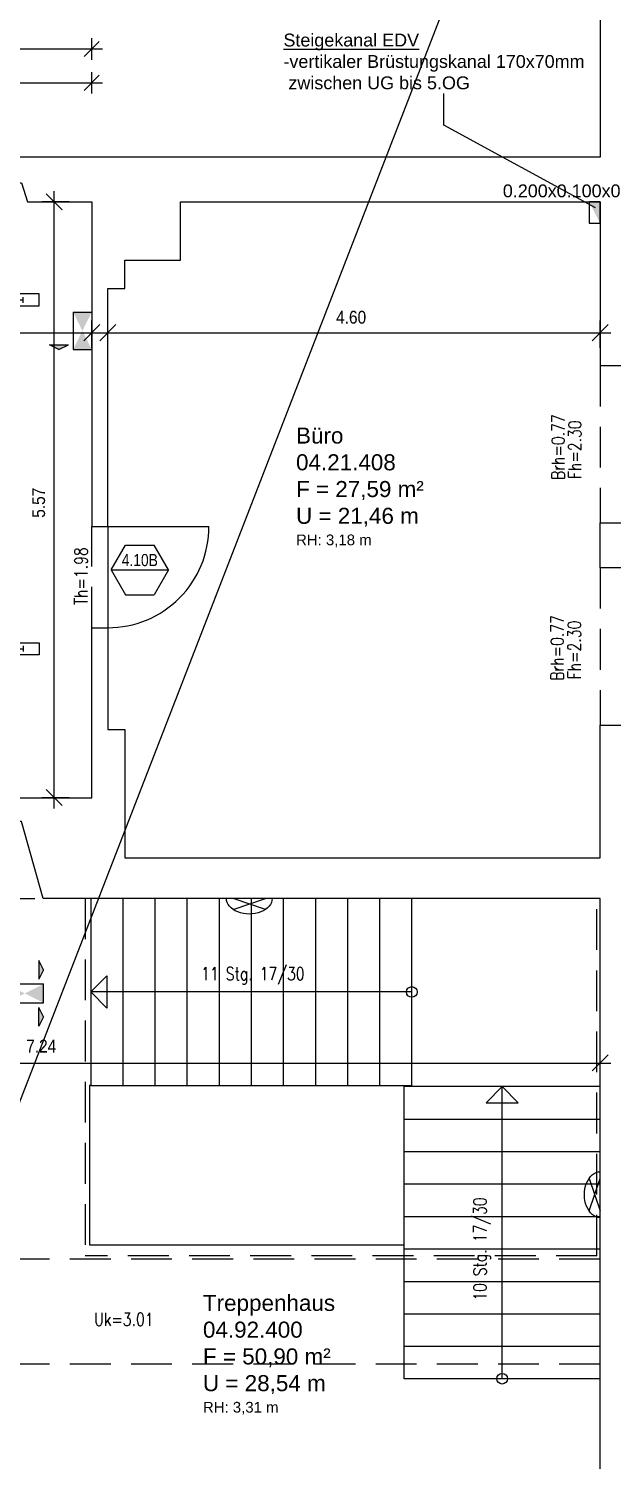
# Model space of a CAD drawing. Header units: metres. Extents: x -8 to 96, y -22 to 16.
# Drawn here: x 3.26 to 8.72, y -5.27 to 8.12 of the extents above; entities that cross this region are included whole.
import ezdxf
from ezdxf.enums import TextEntityAlignment as Align

# ---------------------------------------------------------------- set-up
doc = ezdxf.new("R2010")
doc.units = ezdxf.units.M
doc.header["$LTSCALE"] = 0.03
doc.linetypes.add('AUSGEZOGEN', pattern=[0])
doc.linetypes.add('STRICHLINIE', pattern=[19.05, 12.7, -6.35])
doc.layers.get('0').update_dxf_attribs({"linetype": 'CONTINUOUS'})
doc.layers.get('Defpoints').update_dxf_attribs({"linetype": 'CONTINUOUS'})
for name, color, linetype in [('A_bemaßung', 2, 'CONTINUOUS'), ('A_EINFÜGEPUNKT', 2, 'CONTINUOUS'), ('A_höhen', 3, 'CONTINUOUS'), ('A_NR_TÜR', 1, 'CONTINUOUS'), ('A_räume', 5, 'CONTINUOUS'), ('A_TECHNOLOGIE', 7, 'CONTINUOUS'), ('A_treppe', 3, 'CONTINUOUS'), ('A_Tuernummern', 1, 'CONTINUOUS'), ('A_TXT-TUER', 1, 'CONTINUOUS'), ('A_türen', 9, 'CONTINUOUS'), ('A_verdeckt', 8, 'STRICHLINIE'), ('A_wände', 6, 'CONTINUOUS'), ('CKMA0002', 7, 'CONTINUOUS'), ('E__DURCHBR', 2, 'CONTINUOUS'), ('E__LEUCHTEN', 6, 'AUSGEZOGEN'), ('E__VERSYS', 2, 'AUSGEZOGEN')]:
    doc.layers.add(name, color=color, linetype=linetype)
doc.styles.add('arial-n', font='ARIALN.TTF')
doc.styles.add('BOLDSIMP_FNT', font='TXT', dxfattribs={"height": 1})
doc.styles.add('NORM', font='simplex.shx', dxfattribs={"width": 0.7, "bigfont": 'bigfont.shx'})
doc.styles.add('PITSIMP8', font='PITSIMP8.SHX')
doc.styles.add('SIMPLEX', font='simplex.shx', dxfattribs={"height": 0.1})
doc.styles.get("Standard").update_dxf_attribs({"font": 'ARIAL.TTF', "height": 1})
doc.dimstyles.get("Standard").update_dxf_attribs({"dimtxt": 0.18, "dimasz": 0.18, "dimexe": 0.18, "dimexo": 0.0625, "dimgap": 0.09, "dimtad": 0, "dimtih": 1, "dimtoh": 1, "dimzin": 0, "dimdsep": 46, "dimlunit": 3, "dimtxsty": 'Standard', "dimcen": 0.09, "dimadec": 0, "dimazin": 0, "dimtfac": 1, "dimtofl": 0, "dimtmove": 2, "dimatfit": 3, "dimfxl": 1, "dimtolj": 1, "dimtzin": 0, "dimarcsym": 0})

# ---------------------------------------------------------------- blocks, each defined once
blk = doc.blocks.new('SLASH1')
at = {"layer": 'A_bemaßung', "color": 2, "linetype": 'Continuous'}
for p, q in [((0.07663, 0.07663), (-0.07319, -0.07319)), ((0, -0.14068), (0, 0.11466))]:
    blk.add_line(p, q, dxfattribs=at)
blk = doc.blocks.new('DIMCROSS')
at = {"color": 0, "linetype": 'ByBlock'}
blk.add_line((-1, 0), (1, 0), dxfattribs=at)
at = {"linetype": 'ByBlock'}
blk.add_line((-0.707107, -0.707107), (0.707107, 0.707107), dxfattribs=at)
blk = doc.blocks.new('*D19')
at = {"layer": 'CKMA0002', "color": 1, "linetype": 'Continuous', "lineweight": -2}
for p, q in [((1.686, 7.926), (3.751, 7.926)), ((3.851, 7.826), (3.851, 8.026))]:
    blk.add_line(p, q, dxfattribs=at)
at = {"layer": 'Defpoints', "color": 0, "linetype": 'Continuous'}
for p in [(3.851, 7.926), (1.586, 4.666), (3.851, 4.666)]:
    blk.add_point(p, dxfattribs=at)
at = {"layer": 'CKMA0002', "color": 1, "linetype": 'Continuous', "lineweight": -2, "xscale": 0.1, "yscale": 0.1, "zscale": 0.1}
for p, rotation in [((1.586, 7.926), 180.0000000000903), ((3.851, 7.926), 9.032775295356387e-11)]:
    blk.add_blockref('DIMCROSS', p, dxfattribs=dict(at, rotation=rotation))
at = {"layer": 'CKMA0002', "color": 3, "linetype": 'Continuous', "insert": (2.718, 8.026), "char_height": 0.1, "attachment_point": 5, "style": 'SIMPLEX'}
blk.add_mtext('\\A1;2.26{\\A1\\H0.7x\\S5;}', dxfattribs=at)
blk = doc.blocks.new('*D26')
at = {"layer": 'CKMA0002', "color": 1, "linetype": 'Continuous', "lineweight": -2}
for p, q in [((3.851, 7.51), (3.851, 7.71)), ((1.686, 7.61), (3.751, 7.61))]:
    blk.add_line(p, q, dxfattribs=at)
at = {"layer": 'Defpoints', "color": 0, "linetype": 'Continuous'}
for p in [(3.851, 7.61), (1.586, 2.311), (3.851, 2.263)]:
    blk.add_point(p, dxfattribs=at)
at = {"layer": 'CKMA0002', "color": 1, "linetype": 'Continuous', "lineweight": -2, "xscale": 0.1, "yscale": 0.1, "zscale": 0.1}
for p, rotation in [((1.586, 7.61), 180.0000000000903), ((3.851, 7.61), 9.032775295356387e-11)]:
    blk.add_blockref('DIMCROSS', p, dxfattribs=dict(at, rotation=rotation))
at = {"layer": 'CKMA0002', "color": 3, "linetype": 'Continuous', "insert": (2.718, 7.71), "char_height": 0.1, "attachment_point": 5, "style": 'SIMPLEX'}
blk.add_mtext('\\A1;2.26{\\A1\\H0.7x\\S5;}', dxfattribs=at)
blk = doc.blocks.new('Tür-Nr')
at = {"layer": 'A_NR_TÜR'}
for p, q in [((-0.057, -108.865), (0.077, -108.632)), ((0.077, -108.632), (0.347, -108.632)), ((0.481, -108.865), (0.347, -108.632)), ((-0.057, -108.865), (0.481, -108.865)), ((-0.057, -108.865), (0.077, -109.098)), ((0.481, -108.865), (0.347, -109.098)), ((0.077, -109.098), (0.347, -109.098))]:
    blk.add_line(p, q, dxfattribs=at)
at = {"layer": 'A_TXT-TUER', "style": 'arial-n', "flags": 4}
blk.add_attdef('TÜR-NR.', text='', height=0.113, dxfattribs=at).set_placement((0.211, -108.772), align=Align.MIDDLE_CENTER)
at = {"layer": 'A_TXT-TUER', "style": 'NORM', "width": 0.7}
for tag, flags, p in [('BRANDSCHUTZ', 4, (0.229, -108.981)), ('DIN', 5, (0.214, -109.198)), ('ABMESSUNG', 5, (0.214, -109.333)), ('MATERIAL', 5, (0.214, -109.467)), ('WANDART', 5, (0.214, -109.601)), ('ZARGE', 5, (0.214, -109.736)), ('SCHLOSS', 5, (0.214, -109.87)), ('BESCHLÄGE', 5, (0.214, -110.005)), ('SONSTIGES', 5, (0.214, -110.139))]:
    blk.add_attdef(tag, text='', height=0.0784, dxfattribs=dict(at, flags=flags)).set_placement(p, align=Align.MIDDLE_CENTER)
blk = doc.blocks.new('A$C07CB0733')
at = {"layer": 'E__VERSYS', "color": 7}
blk.add_line((11.216, 27.834), (11.216, 28.128), dxfattribs=at)
at = {"layer": 'E__VERSYS', "color": 7, "linetype": 'Continuous', "ltscale": 5}
blk.add_line((12.631, 27.06), (11.216, 27.834), dxfattribs=at)
at = {"layer": 'E__VERSYS', "color": 7, "insert": (9.716, 28.167), "char_height": 0.12, "attachment_point": 7}
blk.add_mtext('{\\LSteigekanal EDV\\P}-vertikaler Brüstungskanal 170x70mm \\P zwischen UG bis 5.OG', dxfattribs=at)
blk = doc.blocks.new('Wandleuchte')
at = {"layer": 'E__LEUCHTEN', "color": 6}
for p, q in [((-41, 95.5), (-21.3, 98.1)), ((-21.3, 98.1), (-1.4, 99)), ((-1.4, 99), (18.6, 98.1)), ((18.6, 98.1), (38.2, 95.5)), ((-154.4, -6), (-153, 7.7)), ((-153, 7.7), (-149.1, 21.2)), ((-149.1, 21.2), (-142.7, 34.2)), ((-142.7, 34.2), (-133.9, 46.5)), ((-133.9, 46.5), (-122.7, 57.9)), ((-122.7, 57.9), (-109.5, 68.3)), ((-109.5, 68.3), (-94.5, 77.3)), ((-109.5, 68.3), (106.8, -6)), ((106.8, 68.3), (-109.5, -6)), ((-94.5, 77.3), (-77.9, 85)), ((-77.9, 85), (-59.9, 91)), ((-59.9, 91), (-41, 95.5)), ((38.2, 95.5), (57.2, 91)), ((57.2, 91), (75.1, 85)), ((75.1, 85), (91.8, 77.3)), ((91.8, 77.3), (106.8, 68.3)), ((106.8, 68.3), (120, 57.9)), ((120, 57.9), (131.1, 46.5)), ((131.1, 46.5), (140, 34.2)), ((140, 34.2), (146.4, 21.2)), ((146.4, 21.2), (150.3, 7.7)), ((150.3, 7.7), (151.6, -6)), ((-154.4, -6), (151.6, -6))]:
    blk.add_line(p, q, dxfattribs=at)
blk = doc.blocks.new('PL_PR')
at = {"color": 3}
for p, q in [((123.3, 155), (92.1, 217.5)), ((92.1, 217.5), (92.1, 92.5)), ((123.3, 155), (92.1, 92.5)), ((-126.7, -63.8), (-126.7, 61.2)), ((-126.7, 61.2), (123.3, 61.2)), ((123.3, -63.8), (123.3, 61.2)), ((-126.7, -63.8), (123.3, -63.8)), ((92.1, -220), (92.1, -95)), ((123.3, -157.5), (92.1, -95)), ((123.3, -157.5), (92.1, -220))]:
    blk.add_line(p, q, dxfattribs=at)
for points in [[(92.1, 92.5), (92.1, 217.5), (123.3, 155)], [(-126.7, 61.2), (-126.7, -63.8), (123.3, -63.8), (123.3, 61.2)], [(92.1, -95), (92.1, -220), (123.3, -157.5)]]:
    blk.add_solid(points, dxfattribs=at)
blk = doc.blocks.new('PR')
at = {"color": 3}
for p, q in [((-134.8, -57.7), (-134.8, 67.3)), ((-134.8, 67.3), (115.2, 67.3)), ((115.2, -57.7), (115.2, 67.3)), ((-134.8, -57.7), (115.2, -57.7)), ((84, -214), (84, -89)), ((115.2, -151.5), (84, -89)), ((115.2, -151.5), (84, -214))]:
    blk.add_line(p, q, dxfattribs=at)
for points in [[(-134.8, 67.3), (-134.8, -57.7), (115.2, -57.7), (115.2, 67.3)], [(84, -89), (84, -214), (115.2, -151.5)]]:
    blk.add_solid(points, dxfattribs=at)
blk = doc.blocks.new('2DEL_457')
for p, q in [((-0.384, -0.236), (-0.384, 0.236)), ((0.384, -0.236), (0.384, 0.236)), ((-0.384, 0), (0.384, 0))]:
    blk.add_line(p, q)
blk.add_lwpolyline([(-0.5, -0.5), (0.5, -0.5), (0.5, 0.5), (-0.5, 0.5)], close=True)
at = {"style": 'PITSIMP8', "flags": 9}
for tag, p in [('RAUM/GRUPPE', (-0.03, 0.159)), ('BEZEICHNUNG', (-0.03, 0.179)), ('POS.NR.G-LV', (-0.03, 0.139)), ('FABRIKAT', (-0.03, 0.119)), ('TYP', (-0.03, 0.099)), ('VOLUMENSTROM', (-0.03, 0.039)), ('DRUCK/-STUFE', (-0.03, 0.019)), ('ANSCHLUSS', (-0.03, -0.001)), ('KENNUNG', (-0.03, 0.079)), ('LEISTUNG', (-0.03, 0.059)), ('TEMPERATUR', (-0.03, -0.061)), ('SCHUTZART', (-0.03, -0.101)), ('DREHZAHL', (-0.03, -0.081)), ('GROESSE', (-0.03, -0.021)), ('DN', (-0.03, -0.041)), ('SPANNUNG/FREQUENZ', (-0.03, -0.121)), ('GEWICHT', (-0.03, -0.141)), ('FREI', (-0.03, -0.161)), ('FREI', (-0.03, -0.181)), ('FREI', (-0.03, -0.201))]:
    blk.add_attdef(tag, text='', height=0.01, dxfattribs=at).set_placement(p, align=Align.MIDDLE)
blk = doc.blocks.new('A$C445A5EA8')
at = {"layer": 'E__LEUCHTEN', "color": 5, "xscale": 1.285160624999662, "yscale": 0.1120140000000447, "zscale": 1.285160625}
blk.add_blockref('2DEL_457', (6.792, 26.2), dxfattribs=at)
at = {"layer": 'E__LEUCHTEN', "color": 3, "xscale": 0.001399472102093569, "yscale": 0.001399472102093569, "zscale": 0.001399472102, "rotation": 270}
blk.add_blockref('PR', (7.831, 25.896), dxfattribs=at)
at = {"layer": 'E__LEUCHTEN', "color": 5, "xscale": -1.285160624999662, "yscale": 0.1120140000000447, "zscale": 1.285160625, "rotation": 180}
blk.add_blockref('2DEL_457', (6.792, 22.938), dxfattribs=at)
at = {"layer": 'E__LEUCHTEN', "yscale": 0.001399472102093569, "zscale": 0.001399472102}
for p, xscale, rotation in [((9.395, 20.597), 0.001399472101184074, 180), ((12.667, 17.837), 0.001399472102093569, 90)]:
    blk.add_blockref('Wandleuchte', p, dxfattribs=dict(at, xscale=xscale, rotation=rotation))
at = {"layer": 'E__LEUCHTEN', "xscale": 0.001399472101184074, "yscale": 0.001399472102093569, "zscale": 0.001399472102}
blk.add_blockref('PL_PR', (7.302, 19.719), dxfattribs=at)
blk = doc.blocks.new('Deckendurchbruch')
for p, q in [((1, 1), (0, 1)), ((0, 1), (0, 0)), ((1, 0), (1, 1)), ((0, 0), (1, 0))]:
    blk.add_line(p, q)
blk.add_solid([(0, 0), (1, 1), (0, 1)])
blk = doc.blocks.new('A$C1B893D36')
at = {"layer": 'E__DURCHBR', "linetype": 'Continuous'}
ref = blk.add_blockref('Deckendurchbruch', (12.574, 27.116), dxfattribs=dict(at, xscale=0.2002000053643378, yscale=0.1001000000000012, zscale=1.1011, rotation=270.0000046057036))
ref.add_attrib('EC_DIM', '0.200x0.100x0.150', (11.766, 27.159), dxfattribs={"linetype": 'Continuous', "height": 0.12})

msp = doc.modelspace()

# ---------------------------------------------------------------- linework, layer by layer
at = {"layer": 'A_bemaßung', "linetype": 'Continuous'}
for p, q in [((3.50044, 0.82569), (3.50044, 6.59569)), ((1.26083, 5.27228), (3.95084, 5.27228)), ((3.90083, 5.27228), (8.70083, 5.27228)), ((1.26083, -1.55454), (8.70083, -1.55454))]:
    msp.add_line(p, q, dxfattribs=at)
at = {"layer": 'A_EINFÜGEPUNKT', "color": 1}
msp.add_line((9.18085, 13.5757), (-4.07415, -20.6193), dxfattribs=at)
at = {"layer": 'A_treppe', "linetype": 'Continuous'}
for p, q in [((4.14083, -0.01432), (4.14083, -1.76432)), ((4.44083, -0.01432), (4.44083, -1.76432)), ((4.74083, -0.01432), (4.74083, -1.76432)), ((5.04083, -0.01432), (5.04083, -1.76432)), ((5.34083, -0.01432), (5.34083, -1.76432)), ((5.64083, -0.01432), (5.64083, -1.76432)), ((5.94083, -0.01432), (5.94083, -1.76432)), ((6.24083, -0.01432), (6.24083, -1.76432)), ((6.54083, -0.01432), (6.54083, -1.76432)), ((6.77083, -4.50432), (6.77083, -1.76432)), ((8.60083, -1.77432), (6.77083, -1.77432)), ((6.77083, -2.0776), (8.60083, -2.0776)), ((6.77083, -2.38094), (8.60083, -2.38094)), ((6.77083, -2.68428), (8.60083, -2.68428)), ((6.77083, -2.98762), (8.60083, -2.98762)), ((6.77083, -3.29096), (8.60083, -3.29096)), ((6.77083, -3.5943), (8.60083, -3.5943)), ((6.77083, -3.89764), (8.60083, -3.89764)), ((6.77083, -4.20098), (8.60083, -4.20098)), ((8.60083, -4.50432), (6.77083, -4.50432))]:
    msp.add_line(p, q, dxfattribs=at)
at = {"layer": 'A_treppe', "color": 1, "linetype": 'Continuous'}
for p, q in [((3.84083, -0.88932), (3.99083, -0.73932)), ((3.99083, -0.73932), (3.99083, -1.03932)), ((6.84083, -0.88932), (3.84083, -0.88932)), ((3.84083, -0.88932), (3.99083, -1.03932)), ((7.68583, -1.77432), (7.53583, -1.92433)), ((7.68583, -4.50432), (7.68583, -1.77432)), ((7.68583, -1.77432), (7.83583, -1.92433)), ((7.53583, -1.92433), (7.83583, -1.92433))]:
    msp.add_line(p, q, dxfattribs=at)
at = {"layer": 'A_treppe', "linetype": 'Continuous'}
for points in [[(3.84083, -0.01432), (3.84083, -1.76432), (6.84083, -1.76432), (6.84083, -0.01432)], [(3.84083, -1.76432), (3.83083, -1.76432), (3.83083, -3.25432), (6.77083, -3.25432)]]:
    msp.add_lwpolyline(points, dxfattribs=at)
at = {"layer": 'A_treppe', "color": 1, "linetype": 'Continuous'}
for centre in [(6.84083, -0.88932), (7.68583, -4.50432)]:
    msp.add_circle(centre, 0.05, dxfattribs=at)
at = {"layer": 'A_türen', "linetype": 'Continuous'}
for q in [(4.94583, 3.46069), (4.00083, 2.51569)]:
    msp.add_line((4.00083, 3.46069), q, dxfattribs=at)
msp.add_arc((4.00083, 3.46069), 0.945, 269.999997, 0, dxfattribs=at)
at = {"layer": 'A_verdeckt'}
for p, q in [((8.60083, 4.96569), (8.60083, 3.49569)), ((3.85084, 2.51569), (3.85084, 3.46069)), ((8.60083, 3.07569), (8.60083, 1.60569)), ((1.79584, -0.01432), (3.39584, -0.01432)), ((3.79083, -0.01432), (3.79083, -3.35432)), ((8.57084, -0.01432), (6.84083, -0.01432)), ((8.57084, -3.35432), (8.57084, -0.01432)), ((1.36083, -3.38433), (8.60084, -3.38433)), ((8.57084, -3.35432), (3.79083, -3.35432)), ((1.36083, -4.36433), (8.60084, -4.36433))]:
    msp.add_line(p, q, dxfattribs=at)
at = {"layer": 'A_wände', "linetype": 'Continuous'}
for points in [[(8.60084, 12.98569), (8.60084, 6.91569), (3.06084, 6.91569), (3.06084, 6.67569), (3.19583, 6.67569), (3.25083, 6.49569), (3.85084, 6.49569), (3.85083, 3.46069), (4.00083, 3.46069), (4.00083, 5.68569), (4.16083, 5.68569), (4.16083, 5.95069), (4.68083, 5.95069), (4.68083, 6.49569), (8.60083, 6.49569), (8.60083, 4.96569), (8.86583, 4.96569)], [(9.04083, 3.6357), (9.16085, 3.6357), (9.16085, 2.93569), (9.04083, 2.93569), (9.04083, 3.0107), (8.86583, 3.0107), (8.86583, 3.07569), (8.60083, 3.07569), (8.60083, 3.49569), (8.86583, 3.49569), (8.86583, 3.56069), (9.04083, 3.56069), (9.04083, 3.6357)], [(3.85084, 0.92569), (3.85084, 2.51569), (4.00083, 2.51569), (4.00083, 1.5657), (4.16083, 1.5657), (4.16083, 0.3657), (8.60083, 0.3657), (8.60083, 1.60569), (8.86583, 1.60569), (8.86583, 1.6707), (9.04083, 1.6707), (9.04083, 1.74569), (9.16085, 1.74569), (9.16085, -8.89931)], [(8.60083, -5.55431), (8.60083, -0.01432), (3.39584, -0.01432), (3.19583, 0.70567), (3.08084, 0.70567), (3.08084, 0.92569), (3.85084, 0.92569)]]:
    msp.add_lwpolyline(points, dxfattribs=at)

# ---------------------------------------------------------------- block references
at = {"layer": 'A_bemaßung', "color": 7, "rotation": 90}
for p in [(3.50044, 6.49569), (3.50044, 0.92569)]:
    msp.add_blockref('SLASH1', p, dxfattribs=at)
at = {"layer": 'A_bemaßung', "color": 7}
for p in [(3.85084, 5.27228), (4.00083, 5.27228), (8.60083, 5.27228), (8.60083, -1.55454)]:
    msp.add_blockref('SLASH1', p, dxfattribs=at)
at = {"layer": 'A_TECHNOLOGIE', "linetype": 'Continuous'}
for name in ['A$C07CB0733', 'A$C445A5EA8', 'A$C1B893D36']:
    msp.add_blockref(name, (-4.07415, -20.6193), dxfattribs=at)
at = {"layer": 'A_Tuernummern'}
ref = msp.add_blockref('Tür-Nr', (4.08853, 111.9207), dxfattribs=at)
ref.add_attrib('TÜR-NR.', '4.10B', dxfattribs={"layer": 'A_TXT-TUER', "height": 0.112896, "style": 'arial-n'}).set_placement((4.29989, 3.14836), align=Align.MIDDLE_CENTER)

# ---------------------------------------------------------------- texts
at = {"layer": 'A_bemaßung', "color": 7, "linetype": 'Continuous', "style": 'BOLDSIMP_FNT', "width": 0.9}
for s, p in [('4.60', (6.13369, 5.32228)), ('7.24', (3.23818, -1.49121))]:
    msp.add_text(s, height=0.12, dxfattribs=at).set_placement(p, align=Align.BOTTOM_LEFT)
msp.add_text('5.57', height=0.12, rotation=90, dxfattribs=at).set_placement((3.45044, 3.54355), align=Align.BOTTOM_LEFT)
at = {"layer": 'A_höhen', "linetype": 'Continuous', "style": 'SIMPLEX', "width": 0.8}
for s, p in [('Brh=0.77', (8.20831, 4.20415)), ('Fh=2.30', (8.36437, 4.18035)), ('Th=1.98', (3.7505, 2.99855)), ('Brh=0.77', (8.20015, 2.32728)), ('Fh=2.30', (8.36063, 2.30892))]:
    msp.add_text(s, height=0.12, rotation=90, dxfattribs=at).set_placement(p, align=Align.MIDDLE_CENTER)
msp.add_text('Uk=3.01', height=0.12, dxfattribs=at).set_placement((4.15124, -3.94952), align=Align.MIDDLE_CENTER)
at = {"layer": 'A_räume', "linetype": 'Continuous', "char_height": 0.15, "width": 6.6459, "attachment_point": 1}
for s, insert in [('Büro\\P04.21.408\\PF = 27,59 m²\\PU = 21,46 m\\P\\H0.1;RH: 3,18 m', (5.75965, 4.38738)), ('Treppenhaus\\P04.92.400\\PF = 50,90 m²\\PU = 28,54 m\\P\\H0.1;RH: 3,31 m', (4.8898, -3.7209))]:
    msp.add_mtext(s, dxfattribs=dict(at, insert=insert))
at = {"layer": 'A_treppe', "color": 1, "linetype": 'Continuous', "style": 'SIMPLEX', "width": 0.8}
msp.add_text('11 Stg. 17/30', height=0.12, dxfattribs=at).set_placement((5.35631, -0.71886), align=Align.MIDDLE_CENTER)
msp.add_text('10 Stg. 17/30', height=0.12, rotation=90, dxfattribs=at).set_placement((7.47804, -3.29263), align=Align.MIDDLE_CENTER)

# ---------------------------------------------------------------- dimensions: what is measured, and where the dimension line sits
at = {"layer": 'CKMA0002', "linetype": 'Continuous'}
for base, p1, p2, override, picture, middle in [((3.85083, 7.92616), (1.58585, 4.6657), (3.85083, 4.66569), {"dimtxt": 0.1, "dimasz": 0.1, "dimexe": 0.1, "dimexo": 3.160462, "dimgap": 0.05, "dimtad": 1, "dimtih": 0, "dimtoh": 0, "dimdec": 4, "dimrnd": 0.0025, "dimlunit": 2, "dimtxsty": 'SIMPLEX', "dimblk": 'DIMCROSS', "dimdle": 0.05, "dimse1": 1, "dimclrd": 1, "dimclre": 1, "dimclrt": 3, "dimtdec": 4, "dimtix": 1, "dimtmove": 0, "dimtvp": 1}, '*D19', (2.71834, 8.02616)), ((3.85084, 7.60995), (1.58585, 2.31069), (3.85084, 2.26324), {"dimtxt": 0.1, "dimasz": 0.1, "dimexe": 0.1, "dimexo": 5.246711, "dimgap": 0.05, "dimtad": 1, "dimtih": 0, "dimtoh": 0, "dimdec": 4, "dimrnd": 0.0025, "dimlunit": 2, "dimtxsty": 'SIMPLEX', "dimblk": 'DIMCROSS', "dimdle": 0.05, "dimse1": 1, "dimclrd": 1, "dimclre": 1, "dimclrt": 3, "dimtdec": 4, "dimtix": 1, "dimtmove": 0, "dimtvp": 1}, '*D26', (2.71834, 7.70995))]:
    dim = msp.add_linear_dim(base=base, p1=p1, p2=p2, angle=0, text='2.26{\\A1\\H0.7x\\S5;}', dimstyle='Standard', override=override, dxfattribs=at)
    dim.commit()
    dim.dimension.update_dxf_attribs({"geometry": picture, "text_midpoint": middle})

doc.saveas('drawing.dxf')
